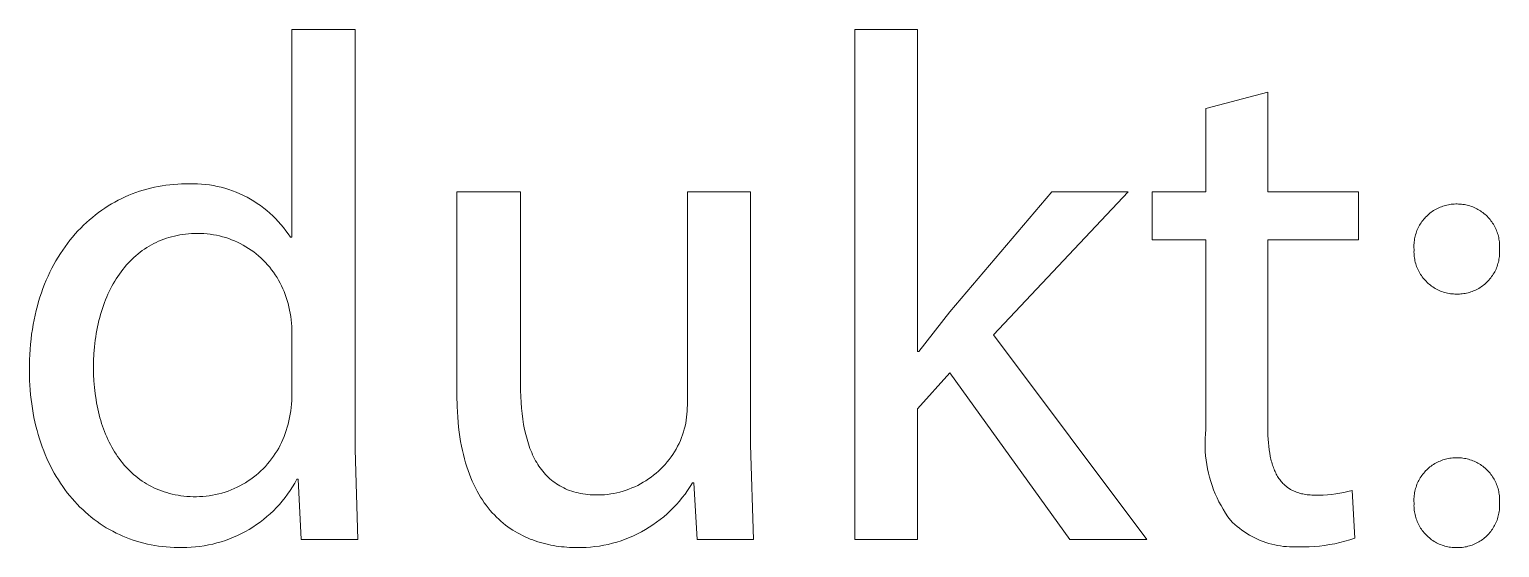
# Model space of a CAD drawing. Header units: millimetres. Extents: x -644 to 2279, y -276 to 1766.
# Drawn here: x 1241.6 to 1301.4, y -147.6 to -126.5 of the extents above; entities that cross this region are included whole.
import ezdxf

# ---------------------------------------------------------------- set-up
doc = ezdxf.new("R2010")
doc.units = ezdxf.units.MM
doc.header["$MEASUREMENT"] = 0
doc.layers.add('Domyślny', color=7, linetype='Continuous', true_color=0x000000)

msp = doc.modelspace()

# ---------------------------------------------------------------- linework, layer by layer
at = {"layer": 'Domyślny', "color": 18, "lineweight": 15, "true_color": 0x000000}
for p, q in [((1252.287, -134.963), (1252.287, -126.505)), ((1252.287, -126.505), (1254.866, -126.505)), ((1254.866, -126.505), (1254.866, -143.616)), ((1275.182, -147.277), (1275.182, -126.498)), ((1275.182, -126.498), (1277.732, -126.498)), ((1277.732, -126.498), (1277.732, -139.618)), ((1289.468, -129.72), (1291.989, -129.049)), ((1291.989, -129.049), (1291.989, -133.117)), ((1289.468, -133.117), (1289.468, -129.72)), ((1245.363, -133.386), (1245.505, -133.319)), ((1245.505, -133.319), (1245.649, -133.257)), ((1245.649, -133.257), (1245.794, -133.198)), ((1245.794, -133.198), (1245.94, -133.143)), ((1245.94, -133.143), (1246.089, -133.091)), ((1246.089, -133.091), (1246.238, -133.044)), ((1246.238, -133.044), (1246.39, -133.001)), ((1246.39, -133.001), (1246.542, -132.962)), ((1246.542, -132.962), (1246.696, -132.927)), ((1246.696, -132.927), (1246.851, -132.895)), ((1246.851, -132.895), (1247.007, -132.868)), ((1247.007, -132.868), (1247.164, -132.845)), ((1247.164, -132.845), (1247.322, -132.827)), ((1247.322, -132.827), (1247.482, -132.812)), ((1247.482, -132.812), (1247.642, -132.801)), ((1247.642, -132.801), (1247.803, -132.795)), ((1247.803, -132.795), (1247.965, -132.793)), ((1247.965, -132.793), (1248.127, -132.786)), ((1248.127, -132.786), (1248.289, -132.784)), ((1248.289, -132.784), (1248.45, -132.789)), ((1248.45, -132.789), (1248.612, -132.798)), ((1248.612, -132.798), (1248.773, -132.813)), ((1248.773, -132.813), (1248.934, -132.834)), ((1248.934, -132.834), (1249.093, -132.86)), ((1249.093, -132.86), (1249.252, -132.892)), ((1249.252, -132.892), (1249.409, -132.929)), ((1249.409, -132.929), (1249.566, -132.971)), ((1249.566, -132.971), (1249.72, -133.019)), ((1249.72, -133.019), (1249.873, -133.072)), ((1249.873, -133.072), (1250.024, -133.13)), ((1250.024, -133.13), (1250.173, -133.194)), ((1250.173, -133.194), (1250.32, -133.262)), ((1250.32, -133.262), (1250.464, -133.336)), ((1250.464, -133.336), (1250.605, -133.414)), ((1259.002, -141.405), (1259.002, -133.112)), ((1259.002, -133.112), (1261.591, -133.112)), ((1261.591, -133.112), (1261.591, -140.957)), ((1268.375, -141.804), (1268.375, -133.112)), ((1268.375, -133.112), (1270.945, -133.112)), ((1270.945, -133.112), (1270.945, -143.419)), ((1279.046, -138.002), (1283.202, -133.116)), ((1286.306, -133.116), (1280.827, -138.936)), ((1283.202, -133.116), (1286.306, -133.116)), ((1287.278, -135.073), (1287.278, -133.117)), ((1287.278, -133.117), (1289.468, -133.117)), ((1291.989, -133.117), (1295.677, -133.117)), ((1295.677, -133.117), (1295.677, -135.073)), ((1244.295, -134.055), (1244.421, -133.958)), ((1244.421, -133.958), (1244.55, -133.866)), ((1244.55, -133.866), (1244.681, -133.776)), ((1244.681, -133.776), (1244.813, -133.691)), ((1244.813, -133.691), (1244.948, -133.609)), ((1244.948, -133.609), (1245.085, -133.531)), ((1245.085, -133.531), (1245.223, -133.457)), ((1245.223, -133.457), (1245.363, -133.386)), ((1250.605, -133.414), (1250.744, -133.497)), ((1250.744, -133.497), (1250.88, -133.585)), ((1250.88, -133.585), (1251.013, -133.677)), ((1251.013, -133.677), (1251.142, -133.774)), ((1251.142, -133.774), (1251.269, -133.876)), ((1251.269, -133.876), (1251.391, -133.981)), ((1298.584, -133.984), (1298.632, -133.947)), ((1298.632, -133.947), (1298.68, -133.913)), ((1298.68, -133.913), (1298.73, -133.88)), ((1298.73, -133.88), (1298.781, -133.849)), ((1298.781, -133.849), (1298.832, -133.819)), ((1298.832, -133.819), (1298.885, -133.792)), ((1298.885, -133.792), (1298.939, -133.766)), ((1298.939, -133.766), (1298.993, -133.742)), ((1298.993, -133.742), (1299.049, -133.72)), ((1299.049, -133.72), (1299.105, -133.7)), ((1299.105, -133.7), (1299.161, -133.682)), ((1299.161, -133.682), (1299.219, -133.666)), ((1299.219, -133.666), (1299.277, -133.652)), ((1299.277, -133.652), (1299.335, -133.64)), ((1299.335, -133.64), (1299.394, -133.63)), ((1299.394, -133.63), (1299.453, -133.622)), ((1299.453, -133.622), (1299.512, -133.616)), ((1299.512, -133.616), (1299.571, -133.612)), ((1299.571, -133.612), (1299.631, -133.61)), ((1299.631, -133.61), (1299.69, -133.61)), ((1299.69, -133.61), (1299.749, -133.611)), ((1299.749, -133.611), (1299.808, -133.614)), ((1299.808, -133.614), (1299.867, -133.619)), ((1299.867, -133.619), (1299.925, -133.626)), ((1299.925, -133.626), (1299.983, -133.634)), ((1299.983, -133.634), (1300.041, -133.645)), ((1300.041, -133.645), (1300.099, -133.658)), ((1300.099, -133.658), (1300.156, -133.673)), ((1300.156, -133.673), (1300.212, -133.69)), ((1300.212, -133.69), (1300.268, -133.708)), ((1300.268, -133.708), (1300.324, -133.729)), ((1300.324, -133.729), (1300.378, -133.751)), ((1300.378, -133.751), (1300.432, -133.775)), ((1300.432, -133.775), (1300.485, -133.801)), ((1300.485, -133.801), (1300.536, -133.829)), ((1300.536, -133.829), (1300.587, -133.859)), ((1300.587, -133.859), (1300.637, -133.89)), ((1300.637, -133.89), (1300.686, -133.923)), ((1300.686, -133.923), (1300.734, -133.958)), ((1300.734, -133.958), (1300.78, -133.994)), ((1243.696, -134.591), (1243.811, -134.477)), ((1243.811, -134.477), (1243.929, -134.366)), ((1243.929, -134.366), (1244.048, -134.259)), ((1244.048, -134.259), (1244.171, -134.155)), ((1244.171, -134.155), (1244.295, -134.055)), ((1251.391, -133.981), (1251.51, -134.091)), ((1251.51, -134.091), (1251.625, -134.205)), ((1251.625, -134.205), (1251.736, -134.322)), ((1251.736, -134.322), (1251.843, -134.443)), ((1251.843, -134.443), (1251.946, -134.568)), ((1298.105, -134.583), (1298.132, -134.53)), ((1298.132, -134.53), (1298.161, -134.478)), ((1298.161, -134.478), (1298.191, -134.426)), ((1298.191, -134.426), (1298.223, -134.376)), ((1298.223, -134.376), (1298.257, -134.327)), ((1298.257, -134.327), (1298.293, -134.28)), ((1298.293, -134.28), (1298.33, -134.233)), ((1298.33, -134.233), (1298.369, -134.188)), ((1298.369, -134.188), (1298.409, -134.144)), ((1298.409, -134.144), (1298.451, -134.102)), ((1298.451, -134.102), (1298.494, -134.061)), ((1298.494, -134.061), (1298.539, -134.021)), ((1298.539, -134.021), (1298.584, -133.984)), ((1300.78, -133.994), (1300.825, -134.032)), ((1300.825, -134.032), (1300.869, -134.072)), ((1300.869, -134.072), (1300.911, -134.112)), ((1300.911, -134.112), (1300.952, -134.155)), ((1300.952, -134.155), (1300.992, -134.198)), ((1300.992, -134.198), (1301.03, -134.243)), ((1301.03, -134.243), (1301.066, -134.29)), ((1301.066, -134.29), (1301.101, -134.337)), ((1301.101, -134.337), (1301.134, -134.386)), ((1301.134, -134.386), (1301.166, -134.436)), ((1301.166, -134.436), (1301.196, -134.487)), ((1301.196, -134.487), (1301.224, -134.538)), ((1301.224, -134.538), (1301.25, -134.591)), ((1243.159, -135.215), (1243.261, -135.084)), ((1243.261, -135.084), (1243.366, -134.955)), ((1243.366, -134.955), (1243.474, -134.831)), ((1243.474, -134.831), (1243.584, -134.709)), ((1243.584, -134.709), (1243.696, -134.591)), ((1246.868, -135.128), (1246.768, -135.174)), ((1246.971, -135.085), (1246.868, -135.128)), ((1247.075, -135.045), (1246.971, -135.085)), ((1247.18, -135.008), (1247.075, -135.045)), ((1247.287, -134.973), (1247.18, -135.008)), ((1247.396, -134.942), (1247.287, -134.973)), ((1247.507, -134.914), (1247.396, -134.942)), ((1247.619, -134.89), (1247.507, -134.914)), ((1247.734, -134.868), (1247.619, -134.89)), ((1247.849, -134.85), (1247.734, -134.868)), ((1247.966, -134.835), (1247.849, -134.85)), ((1248.085, -134.823), (1247.966, -134.835)), ((1248.206, -134.814), (1248.085, -134.823)), ((1248.328, -134.809), (1248.206, -134.814)), ((1248.452, -134.808), (1248.328, -134.809)), ((1248.581, -134.809), (1248.452, -134.808)), ((1248.709, -134.815), (1248.581, -134.809)), ((1248.838, -134.826), (1248.709, -134.815)), ((1248.966, -134.841), (1248.838, -134.826)), ((1249.093, -134.86), (1248.966, -134.841)), ((1249.22, -134.884), (1249.093, -134.86)), ((1249.345, -134.912), (1249.22, -134.884)), ((1249.47, -134.944), (1249.345, -134.912)), ((1249.594, -134.98), (1249.47, -134.944)), ((1249.716, -135.021), (1249.594, -134.98)), ((1249.837, -135.065), (1249.716, -135.021)), ((1249.956, -135.114), (1249.837, -135.065)), ((1250.073, -135.167), (1249.956, -135.114)), ((1251.946, -134.568), (1252.045, -134.697)), ((1252.045, -134.697), (1252.139, -134.828)), ((1252.139, -134.828), (1252.228, -134.963)), ((1252.228, -134.963), (1252.287, -134.963)), ((1289.468, -135.073), (1287.278, -135.073)), ((1289.468, -142.801), (1289.468, -135.073)), ((1295.677, -135.073), (1291.989, -135.073)), ((1291.989, -135.073), (1291.989, -142.714)), ((1297.938, -135.212), (1297.943, -135.153)), ((1297.943, -135.153), (1297.951, -135.094)), ((1297.951, -135.094), (1297.96, -135.035)), ((1297.96, -135.035), (1297.971, -134.976)), ((1297.971, -134.976), (1297.984, -134.918)), ((1297.984, -134.918), (1298, -134.861)), ((1298, -134.861), (1298.017, -134.804)), ((1298.017, -134.804), (1298.036, -134.747)), ((1298.036, -134.747), (1298.057, -134.692)), ((1298.057, -134.692), (1298.08, -134.637)), ((1298.08, -134.637), (1298.105, -134.583)), ((1301.25, -134.591), (1301.274, -134.645)), ((1301.274, -134.645), (1301.297, -134.699)), ((1301.297, -134.699), (1301.318, -134.754)), ((1301.318, -134.754), (1301.336, -134.81)), ((1301.336, -134.81), (1301.353, -134.867)), ((1301.353, -134.867), (1301.368, -134.924)), ((1301.368, -134.924), (1301.381, -134.981)), ((1301.381, -134.981), (1301.392, -135.039)), ((1301.392, -135.039), (1301.401, -135.097)), ((1301.401, -135.097), (1301.408, -135.156)), ((1301.408, -135.156), (1301.413, -135.214)), ((1242.778, -135.775), (1242.869, -135.63)), ((1242.869, -135.63), (1242.963, -135.489)), ((1242.963, -135.489), (1243.059, -135.35)), ((1243.059, -135.35), (1243.159, -135.215)), ((1245.945, -135.715), (1245.862, -135.788)), ((1246.029, -135.644), (1245.945, -135.715)), ((1246.115, -135.576), (1246.029, -135.644)), ((1246.203, -135.51), (1246.115, -135.576)), ((1246.293, -135.447), (1246.203, -135.51)), ((1246.384, -135.387), (1246.293, -135.447)), ((1246.477, -135.33), (1246.384, -135.387)), ((1246.573, -135.275), (1246.477, -135.33)), ((1246.669, -135.223), (1246.573, -135.275)), ((1246.768, -135.174), (1246.669, -135.223)), ((1250.189, -135.224), (1250.073, -135.167)), ((1250.303, -135.284), (1250.189, -135.224)), ((1250.414, -135.349), (1250.303, -135.284)), ((1250.523, -135.417), (1250.414, -135.349)), ((1250.63, -135.489), (1250.523, -135.417)), ((1250.734, -135.565), (1250.63, -135.489)), ((1250.836, -135.644), (1250.734, -135.565)), ((1250.935, -135.726), (1250.836, -135.644)), ((1251.031, -135.812), (1250.935, -135.726)), ((1297.934, -135.331), (1297.935, -135.271)), ((1297.935, -135.39), (1297.934, -135.331)), ((1297.935, -135.271), (1297.938, -135.212)), ((1297.938, -135.45), (1297.935, -135.39)), ((1297.935, -135.57), (1297.936, -135.51)), ((1297.936, -135.63), (1297.935, -135.57)), ((1297.936, -135.51), (1297.938, -135.45)), ((1297.94, -135.689), (1297.936, -135.63)), ((1297.946, -135.749), (1297.94, -135.689)), ((1297.953, -135.809), (1297.946, -135.749)), ((1301.408, -135.747), (1301.401, -135.806)), ((1301.413, -135.687), (1301.408, -135.747)), ((1301.413, -135.214), (1301.416, -135.273)), ((1301.416, -135.391), (1301.413, -135.45)), ((1301.413, -135.45), (1301.416, -135.509)), ((1301.416, -135.628), (1301.413, -135.687)), ((1301.416, -135.273), (1301.417, -135.332)), ((1301.417, -135.332), (1301.416, -135.391)), ((1301.416, -135.509), (1301.417, -135.569)), ((1301.417, -135.569), (1301.416, -135.628)), ((1242.444, -136.387), (1242.523, -136.229)), ((1242.523, -136.229), (1242.605, -136.075)), ((1242.605, -136.075), (1242.69, -135.923)), ((1242.69, -135.923), (1242.778, -135.775)), ((1245.408, -136.282), (1245.339, -136.372)), ((1245.479, -136.193), (1245.408, -136.282)), ((1245.552, -136.108), (1245.479, -136.193)), ((1245.626, -136.024), (1245.552, -136.108)), ((1245.703, -135.943), (1245.626, -136.024)), ((1245.782, -135.865), (1245.703, -135.943)), ((1245.862, -135.788), (1245.782, -135.865)), ((1251.124, -135.901), (1251.031, -135.812)), ((1251.214, -135.994), (1251.124, -135.901)), ((1251.301, -136.089), (1251.214, -135.994)), ((1251.384, -136.187), (1251.301, -136.089)), ((1251.464, -136.288), (1251.384, -136.187)), ((1251.541, -136.391), (1251.464, -136.288)), ((1297.963, -135.868), (1297.953, -135.809)), ((1297.975, -135.926), (1297.963, -135.868)), ((1297.989, -135.985), (1297.975, -135.926)), ((1298.005, -136.042), (1297.989, -135.985)), ((1298.023, -136.1), (1298.005, -136.042)), ((1298.042, -136.156), (1298.023, -136.1)), ((1298.064, -136.212), (1298.042, -136.156)), ((1298.088, -136.267), (1298.064, -136.212)), ((1298.114, -136.321), (1298.088, -136.267)), ((1298.141, -136.374), (1298.114, -136.321)), ((1301.246, -136.315), (1301.219, -136.368)), ((1301.271, -136.261), (1301.246, -136.315)), ((1301.294, -136.206), (1301.271, -136.261)), ((1301.315, -136.151), (1301.294, -136.206)), ((1301.334, -136.095), (1301.315, -136.151)), ((1301.351, -136.038), (1301.334, -136.095)), ((1301.367, -135.98), (1301.351, -136.038)), ((1301.38, -135.923), (1301.367, -135.98)), ((1301.391, -135.864), (1301.38, -135.923)), ((1301.401, -135.806), (1301.391, -135.864)), ((1242.161, -137.05), (1242.227, -136.88)), ((1242.227, -136.88), (1242.296, -136.712)), ((1242.296, -136.712), (1242.369, -136.548)), ((1242.369, -136.548), (1242.444, -136.387)), ((1245.023, -136.859), (1244.965, -136.962)), ((1245.082, -136.757), (1245.023, -136.859)), ((1245.143, -136.657), (1245.082, -136.757)), ((1245.206, -136.56), (1245.143, -136.657)), ((1245.271, -136.465), (1245.206, -136.56)), ((1245.339, -136.372), (1245.271, -136.465)), ((1251.614, -136.497), (1251.541, -136.391)), ((1251.683, -136.606), (1251.614, -136.497)), ((1251.749, -136.717), (1251.683, -136.606)), ((1251.811, -136.83), (1251.749, -136.717)), ((1251.869, -136.945), (1251.811, -136.83)), ((1251.923, -137.062), (1251.869, -136.945)), ((1298.17, -136.427), (1298.141, -136.374)), ((1298.202, -136.478), (1298.17, -136.427)), ((1298.235, -136.528), (1298.202, -136.478)), ((1298.269, -136.577), (1298.235, -136.528)), ((1298.305, -136.625), (1298.269, -136.577)), ((1298.343, -136.671), (1298.305, -136.625)), ((1298.383, -136.716), (1298.343, -136.671)), ((1298.424, -136.76), (1298.383, -136.716)), ((1298.467, -136.802), (1298.424, -136.76)), ((1298.511, -136.842), (1298.467, -136.802)), ((1298.556, -136.882), (1298.511, -136.842)), ((1298.603, -136.919), (1298.556, -136.882)), ((1298.651, -136.955), (1298.603, -136.919)), ((1298.7, -136.989), (1298.651, -136.955)), ((1300.719, -136.948), (1300.67, -136.982)), ((1300.766, -136.912), (1300.719, -136.948)), ((1300.812, -136.874), (1300.766, -136.912)), ((1300.857, -136.835), (1300.812, -136.874)), ((1300.9, -136.794), (1300.857, -136.835)), ((1300.942, -136.752), (1300.9, -136.794)), ((1300.982, -136.709), (1300.942, -136.752)), ((1301.021, -136.664), (1300.982, -136.709)), ((1301.058, -136.617), (1301.021, -136.664)), ((1301.094, -136.57), (1301.058, -136.617)), ((1301.127, -136.521), (1301.094, -136.57)), ((1301.16, -136.471), (1301.127, -136.521)), ((1301.19, -136.42), (1301.16, -136.471)), ((1301.219, -136.368), (1301.19, -136.42)), ((1241.985, -137.579), (1242.04, -137.4)), ((1242.04, -137.4), (1242.099, -137.223)), ((1242.099, -137.223), (1242.161, -137.05)), ((1244.71, -137.512), (1244.665, -137.628)), ((1244.757, -137.398), (1244.71, -137.512)), ((1244.806, -137.286), (1244.757, -137.398)), ((1244.857, -137.176), (1244.806, -137.286)), ((1244.91, -137.068), (1244.857, -137.176)), ((1244.965, -136.962), (1244.91, -137.068)), ((1251.972, -137.18), (1251.923, -137.062)), ((1252.018, -137.301), (1251.972, -137.18)), ((1252.06, -137.423), (1252.018, -137.301)), ((1252.098, -137.546), (1252.06, -137.423)), ((1252.131, -137.67), (1252.098, -137.546)), ((1298.75, -137.022), (1298.7, -136.989)), ((1298.802, -137.052), (1298.75, -137.022)), ((1298.854, -137.081), (1298.802, -137.052)), ((1298.908, -137.108), (1298.854, -137.081)), ((1298.962, -137.133), (1298.908, -137.108)), ((1299.018, -137.156), (1298.962, -137.133)), ((1299.074, -137.178), (1299.018, -137.156)), ((1299.13, -137.197), (1299.074, -137.178)), ((1299.188, -137.214), (1299.13, -137.197)), ((1299.246, -137.23), (1299.188, -137.214)), ((1299.304, -137.243), (1299.246, -137.23)), ((1299.363, -137.254), (1299.304, -137.243)), ((1299.422, -137.264), (1299.363, -137.254)), ((1299.482, -137.271), (1299.422, -137.264)), ((1299.541, -137.276), (1299.482, -137.271)), ((1299.601, -137.279), (1299.541, -137.276)), ((1299.661, -137.28), (1299.601, -137.279)), ((1299.72, -137.28), (1299.661, -137.28)), ((1299.78, -137.279), (1299.72, -137.28)), ((1299.839, -137.275), (1299.78, -137.279)), ((1299.898, -137.269), (1299.839, -137.275)), ((1299.957, -137.262), (1299.898, -137.269)), ((1300.016, -137.252), (1299.957, -137.262)), ((1300.074, -137.24), (1300.016, -137.252)), ((1300.132, -137.226), (1300.074, -137.24)), ((1300.189, -137.21), (1300.132, -137.226)), ((1300.246, -137.193), (1300.189, -137.21)), ((1300.302, -137.173), (1300.246, -137.193)), ((1300.357, -137.151), (1300.302, -137.173)), ((1300.412, -137.128), (1300.357, -137.151)), ((1300.465, -137.102), (1300.412, -137.128)), ((1300.518, -137.075), (1300.465, -137.102)), ((1300.57, -137.046), (1300.518, -137.075)), ((1300.621, -137.015), (1300.57, -137.046)), ((1300.67, -136.982), (1300.621, -137.015)), ((1241.8, -138.327), (1241.84, -138.135)), ((1241.84, -138.135), (1241.885, -137.947)), ((1241.885, -137.947), (1241.933, -137.762)), ((1241.933, -137.762), (1241.985, -137.579)), ((1244.506, -138.109), (1244.472, -138.234)), ((1244.543, -137.986), (1244.506, -138.109)), ((1244.581, -137.865), (1244.543, -137.986)), ((1244.622, -137.745), (1244.581, -137.865)), ((1244.665, -137.628), (1244.622, -137.745)), ((1252.16, -137.796), (1252.131, -137.67)), ((1252.192, -137.928), (1252.16, -137.796)), ((1252.219, -138.062), (1252.192, -137.928)), ((1252.241, -138.196), (1252.219, -138.062)), ((1277.79, -139.618), (1279.046, -138.002)), ((1241.7, -138.918), (1241.729, -138.718)), ((1241.729, -138.718), (1241.763, -138.521)), ((1241.763, -138.521), (1241.8, -138.327)), ((1244.355, -138.749), (1244.332, -138.882)), ((1244.381, -138.618), (1244.355, -138.749)), ((1244.409, -138.488), (1244.381, -138.618)), ((1244.439, -138.36), (1244.409, -138.488)), ((1244.472, -138.234), (1244.439, -138.36)), ((1252.259, -138.332), (1252.241, -138.196)), ((1252.273, -138.467), (1252.259, -138.332)), ((1252.282, -138.603), (1252.273, -138.467)), ((1252.287, -138.74), (1252.282, -138.603)), ((1252.287, -138.876), (1252.287, -138.74)), ((1241.637, -139.534), (1241.654, -139.326)), ((1241.654, -139.326), (1241.675, -139.121)), ((1241.675, -139.121), (1241.7, -138.918)), ((1244.291, -139.152), (1244.259, -139.428)), ((1244.31, -139.016), (1244.291, -139.152)), ((1244.332, -138.882), (1244.31, -139.016)), ((1252.287, -141.338), (1252.287, -138.876)), ((1280.827, -138.936), (1287.066, -147.277)), ((1241.615, -139.959), (1241.623, -139.745)), ((1241.623, -139.745), (1241.637, -139.534)), ((1244.236, -139.709), (1244.223, -139.996)), ((1244.259, -139.428), (1244.236, -139.709)), ((1277.732, -139.618), (1277.79, -139.618)), ((1241.61, -140.175), (1241.615, -139.959)), ((1241.61, -140.394), (1241.61, -140.175)), ((1241.612, -140.595), (1241.61, -140.394)), ((1244.223, -139.996), (1244.218, -140.287)), ((1244.218, -140.287), (1244.222, -140.554)), ((1279.046, -140.494), (1277.732, -141.954)), ((1283.932, -147.277), (1279.046, -140.494)), ((1241.617, -140.794), (1241.612, -140.595)), ((1241.627, -140.991), (1241.617, -140.794)), ((1241.64, -141.186), (1241.627, -140.991)), ((1244.222, -140.554), (1244.234, -140.818)), ((1244.234, -140.818), (1244.255, -141.078)), ((1244.255, -141.078), (1244.283, -141.334)), ((1261.591, -140.957), (1261.594, -141.206)), ((1241.657, -141.378), (1241.64, -141.186)), ((1241.677, -141.568), (1241.657, -141.378)), ((1241.702, -141.756), (1241.677, -141.568)), ((1244.283, -141.334), (1244.32, -141.586)), ((1244.32, -141.586), (1244.341, -141.711)), ((1244.341, -141.711), (1244.365, -141.834)), ((1252.275, -141.758), (1252.284, -141.618)), ((1252.284, -141.618), (1252.288, -141.478)), ((1252.288, -141.478), (1252.287, -141.338)), ((1259.01, -141.859), (1259.002, -141.405)), ((1261.594, -141.206), (1261.601, -141.45)), ((1261.601, -141.45), (1261.614, -141.689)), ((1261.614, -141.689), (1261.631, -141.922)), ((1241.729, -141.942), (1241.702, -141.756)), ((1241.76, -142.125), (1241.729, -141.942)), ((1241.795, -142.306), (1241.76, -142.125)), ((1241.833, -142.484), (1241.795, -142.306)), ((1244.365, -141.834), (1244.39, -141.956)), ((1244.39, -141.956), (1244.418, -142.077)), ((1244.418, -142.077), (1244.448, -142.196)), ((1244.448, -142.196), (1244.479, -142.314)), ((1244.479, -142.314), (1244.513, -142.431)), ((1252.16, -142.448), (1252.193, -142.312)), ((1252.193, -142.312), (1252.221, -142.175)), ((1252.221, -142.175), (1252.244, -142.036)), ((1252.244, -142.036), (1252.262, -141.898)), ((1252.262, -141.898), (1252.275, -141.758)), ((1259.02, -142.078), (1259.01, -141.859)), ((1259.033, -142.292), (1259.02, -142.078)), ((1259.05, -142.501), (1259.033, -142.292)), ((1261.631, -141.922), (1261.654, -142.149)), ((1261.654, -142.149), (1261.682, -142.37)), ((1268.328, -142.415), (1268.346, -142.294)), ((1268.346, -142.294), (1268.359, -142.172)), ((1268.359, -142.172), (1268.368, -142.049)), ((1268.368, -142.049), (1268.374, -141.926)), ((1268.374, -141.926), (1268.375, -141.804)), ((1277.732, -141.954), (1277.732, -147.277)), ((1241.875, -142.66), (1241.833, -142.484)), ((1241.92, -142.834), (1241.875, -142.66)), ((1241.968, -143.004), (1241.92, -142.834)), ((1244.513, -142.431), (1244.549, -142.546)), ((1244.549, -142.546), (1244.586, -142.66)), ((1244.586, -142.66), (1244.626, -142.772)), ((1244.626, -142.772), (1244.668, -142.883)), ((1244.668, -142.883), (1244.712, -142.992)), ((1252.02, -142.954), (1252.061, -142.83)), ((1252.061, -142.83), (1252.099, -142.704)), ((1252.099, -142.704), (1252.132, -142.576)), ((1252.132, -142.576), (1252.16, -142.448)), ((1259.07, -142.704), (1259.05, -142.501)), ((1259.094, -142.903), (1259.07, -142.704)), ((1259.121, -143.096), (1259.094, -142.903)), ((1261.682, -142.37), (1261.716, -142.585)), ((1261.716, -142.585), (1261.756, -142.794)), ((1261.756, -142.794), (1261.801, -142.997)), ((1268.182, -143.011), (1268.219, -142.894)), ((1268.219, -142.894), (1268.252, -142.776)), ((1268.252, -142.776), (1268.282, -142.657)), ((1268.282, -142.657), (1268.307, -142.536)), ((1268.307, -142.536), (1268.328, -142.415)), ((1289.451, -142.978), (1289.468, -142.801)), ((1291.989, -142.714), (1291.99, -142.876)), ((1291.99, -142.876), (1291.994, -143.033)), ((1242.019, -143.173), (1241.968, -143.004)), ((1242.074, -143.339), (1242.019, -143.173)), ((1242.131, -143.502), (1242.074, -143.339)), ((1242.192, -143.662), (1242.131, -143.502)), ((1244.712, -142.992), (1244.758, -143.099)), ((1244.758, -143.099), (1244.806, -143.205)), ((1244.806, -143.205), (1244.856, -143.309)), ((1244.856, -143.309), (1244.908, -143.411)), ((1244.908, -143.411), (1244.962, -143.511)), ((1244.962, -143.511), (1245.018, -143.609)), ((1251.75, -143.553), (1251.812, -143.437)), ((1251.812, -143.437), (1251.87, -143.319)), ((1251.87, -143.319), (1251.924, -143.199)), ((1251.924, -143.199), (1251.974, -143.078)), ((1251.974, -143.078), (1252.02, -142.954)), ((1259.152, -143.284), (1259.121, -143.096)), ((1259.186, -143.468), (1259.152, -143.284)), ((1259.223, -143.646), (1259.186, -143.468)), ((1261.801, -142.997), (1261.826, -143.095)), ((1261.826, -143.095), (1261.852, -143.192)), ((1261.852, -143.192), (1261.88, -143.288)), ((1261.88, -143.288), (1261.91, -143.381)), ((1261.91, -143.381), (1261.941, -143.473)), ((1261.941, -143.473), (1261.973, -143.563)), ((1267.918, -143.59), (1267.98, -143.477)), ((1267.98, -143.477), (1268.038, -143.362)), ((1268.038, -143.362), (1268.092, -143.246)), ((1268.092, -143.246), (1268.142, -143.127)), ((1268.142, -143.127), (1268.182, -143.011)), ((1270.945, -143.419), (1271.062, -147.274)), ((1289.436, -143.334), (1289.441, -143.156)), ((1289.438, -143.512), (1289.436, -143.334)), ((1289.446, -143.689), (1289.438, -143.512)), ((1289.441, -143.156), (1289.451, -142.978)), ((1291.994, -143.033), (1292.002, -143.186)), ((1292.002, -143.186), (1292.013, -143.335)), ((1292.013, -143.335), (1292.026, -143.479)), ((1292.026, -143.479), (1292.044, -143.618)), ((1242.256, -143.82), (1242.192, -143.662)), ((1242.323, -143.975), (1242.256, -143.82)), ((1242.393, -144.128), (1242.323, -143.975)), ((1242.466, -144.277), (1242.393, -144.128)), ((1245.018, -143.609), (1245.076, -143.706)), ((1245.076, -143.706), (1245.137, -143.8)), ((1245.137, -143.8), (1245.199, -143.893)), ((1245.199, -143.893), (1245.263, -143.983)), ((1245.263, -143.983), (1245.33, -144.072)), ((1245.33, -144.072), (1245.398, -144.158)), ((1251.298, -144.198), (1251.383, -144.097)), ((1251.383, -144.097), (1251.464, -143.993)), ((1251.464, -143.993), (1251.541, -143.887)), ((1251.541, -143.887), (1251.614, -143.778)), ((1251.614, -143.778), (1251.684, -143.667)), ((1251.684, -143.667), (1251.75, -143.553)), ((1254.866, -143.616), (1254.973, -147.276)), ((1259.263, -143.82), (1259.223, -143.646)), ((1259.306, -143.989), (1259.263, -143.82)), ((1259.353, -144.153), (1259.306, -143.989)), ((1261.973, -143.563), (1262.007, -143.651)), ((1262.007, -143.651), (1262.043, -143.738)), ((1262.043, -143.738), (1262.081, -143.823)), ((1262.081, -143.823), (1262.12, -143.905)), ((1262.12, -143.905), (1262.16, -143.986)), ((1262.16, -143.986), (1262.203, -144.065)), ((1262.203, -144.065), (1262.247, -144.142)), ((1267.469, -144.215), (1267.553, -144.118)), ((1267.553, -144.118), (1267.633, -144.017)), ((1267.633, -144.017), (1267.71, -143.914)), ((1267.71, -143.914), (1267.783, -143.808)), ((1267.783, -143.808), (1267.853, -143.7)), ((1267.853, -143.7), (1267.918, -143.59)), ((1289.46, -143.867), (1289.446, -143.689)), ((1289.479, -144.044), (1289.46, -143.867)), ((1289.505, -144.22), (1289.479, -144.044)), ((1292.044, -143.618), (1292.064, -143.753)), ((1292.064, -143.753), (1292.088, -143.883)), ((1292.088, -143.883), (1292.102, -143.946)), ((1292.102, -143.946), (1292.116, -144.008)), ((1292.116, -144.008), (1292.131, -144.069)), ((1292.131, -144.069), (1292.147, -144.129)), ((1292.147, -144.129), (1292.164, -144.187)), ((1298.832, -144.156), (1298.885, -144.128)), ((1298.885, -144.128), (1298.939, -144.103)), ((1298.939, -144.103), (1298.993, -144.079)), ((1298.993, -144.079), (1299.049, -144.057)), ((1299.049, -144.057), (1299.105, -144.037)), ((1299.105, -144.037), (1299.161, -144.019)), ((1299.161, -144.019), (1299.219, -144.003)), ((1299.219, -144.003), (1299.277, -143.989)), ((1299.277, -143.989), (1299.335, -143.977)), ((1299.335, -143.977), (1299.394, -143.966)), ((1299.394, -143.966), (1299.453, -143.958)), ((1299.453, -143.958), (1299.512, -143.952)), ((1299.512, -143.952), (1299.571, -143.949)), ((1299.571, -143.949), (1299.631, -143.947)), ((1299.631, -143.947), (1299.69, -143.947)), ((1299.69, -143.947), (1299.749, -143.948)), ((1299.749, -143.948), (1299.808, -143.95)), ((1299.808, -143.95), (1299.867, -143.955)), ((1299.867, -143.955), (1299.925, -143.962)), ((1299.925, -143.962), (1299.983, -143.971)), ((1299.983, -143.971), (1300.041, -143.982)), ((1300.041, -143.982), (1300.099, -143.994)), ((1300.099, -143.994), (1300.156, -144.009)), ((1300.156, -144.009), (1300.212, -144.026)), ((1300.212, -144.026), (1300.268, -144.045)), ((1300.268, -144.045), (1300.324, -144.065)), ((1300.324, -144.065), (1300.378, -144.087)), ((1300.378, -144.087), (1300.432, -144.112)), ((1300.432, -144.112), (1300.485, -144.138)), ((1242.542, -144.424), (1242.466, -144.277)), ((1242.621, -144.568), (1242.542, -144.424)), ((1242.703, -144.709), (1242.621, -144.568)), ((1242.787, -144.847), (1242.703, -144.709)), ((1245.398, -144.158), (1245.468, -144.242)), ((1245.468, -144.242), (1245.541, -144.324)), ((1245.541, -144.324), (1245.616, -144.403)), ((1245.616, -144.403), (1245.692, -144.481)), ((1245.692, -144.481), (1245.771, -144.555)), ((1245.771, -144.555), (1245.851, -144.628)), ((1245.851, -144.628), (1245.934, -144.698)), ((1245.934, -144.698), (1246.019, -144.765)), ((1250.725, -144.738), (1250.828, -144.656)), ((1250.828, -144.656), (1250.929, -144.571)), ((1250.929, -144.571), (1251.026, -144.483)), ((1251.026, -144.483), (1251.12, -144.391)), ((1251.12, -144.391), (1251.211, -144.296)), ((1251.211, -144.296), (1251.298, -144.198)), ((1259.402, -144.313), (1259.353, -144.153)), ((1259.454, -144.467), (1259.402, -144.313)), ((1259.509, -144.618), (1259.454, -144.467)), ((1259.566, -144.764), (1259.509, -144.618)), ((1262.247, -144.142), (1262.292, -144.217)), ((1262.292, -144.217), (1262.34, -144.291)), ((1262.34, -144.291), (1262.389, -144.362)), ((1262.389, -144.362), (1262.44, -144.431)), ((1262.44, -144.431), (1262.492, -144.498)), ((1262.492, -144.498), (1262.547, -144.563)), ((1262.547, -144.563), (1262.603, -144.626)), ((1262.603, -144.626), (1262.661, -144.687)), ((1262.661, -144.687), (1262.721, -144.746)), ((1266.901, -144.735), (1267.003, -144.656)), ((1267.003, -144.656), (1267.103, -144.575)), ((1267.103, -144.575), (1267.199, -144.49)), ((1267.199, -144.49), (1267.292, -144.401)), ((1267.292, -144.401), (1267.382, -144.31)), ((1267.382, -144.31), (1267.469, -144.215)), ((1289.537, -144.395), (1289.505, -144.22)), ((1289.575, -144.568), (1289.537, -144.395)), ((1289.619, -144.741), (1289.575, -144.568)), ((1292.164, -144.187), (1292.182, -144.244)), ((1292.182, -144.244), (1292.201, -144.3)), ((1292.201, -144.3), (1292.22, -144.355)), ((1292.22, -144.355), (1292.241, -144.409)), ((1292.241, -144.409), (1292.263, -144.461)), ((1292.263, -144.461), (1292.286, -144.512)), ((1292.286, -144.512), (1292.309, -144.562)), ((1292.309, -144.562), (1292.334, -144.61)), ((1292.334, -144.61), (1292.36, -144.657)), ((1292.36, -144.657), (1292.387, -144.703)), ((1292.387, -144.703), (1292.414, -144.748)), ((1298.191, -144.763), (1298.223, -144.713)), ((1298.223, -144.713), (1298.257, -144.664)), ((1298.257, -144.664), (1298.293, -144.616)), ((1298.293, -144.616), (1298.33, -144.57)), ((1298.33, -144.57), (1298.369, -144.524)), ((1298.369, -144.524), (1298.409, -144.481)), ((1298.409, -144.481), (1298.451, -144.438)), ((1298.451, -144.438), (1298.494, -144.397)), ((1298.494, -144.397), (1298.539, -144.358)), ((1298.539, -144.358), (1298.584, -144.32)), ((1298.584, -144.32), (1298.632, -144.284)), ((1298.632, -144.284), (1298.68, -144.249)), ((1298.68, -144.249), (1298.73, -144.216)), ((1298.73, -144.216), (1298.781, -144.185)), ((1298.781, -144.185), (1298.832, -144.156)), ((1300.485, -144.138), (1300.536, -144.166)), ((1300.536, -144.166), (1300.587, -144.195)), ((1300.587, -144.195), (1300.637, -144.227)), ((1300.637, -144.227), (1300.686, -144.26)), ((1300.686, -144.26), (1300.734, -144.294)), ((1300.734, -144.294), (1300.78, -144.331)), ((1300.78, -144.331), (1300.825, -144.369)), ((1300.825, -144.369), (1300.869, -144.408)), ((1300.869, -144.408), (1300.911, -144.449)), ((1300.911, -144.449), (1300.952, -144.491)), ((1300.952, -144.491), (1300.992, -144.535)), ((1300.992, -144.535), (1301.03, -144.58)), ((1301.03, -144.58), (1301.066, -144.626)), ((1301.066, -144.626), (1301.101, -144.674)), ((1301.101, -144.674), (1301.134, -144.722)), ((1301.134, -144.722), (1301.166, -144.772)), ((1242.875, -144.982), (1242.787, -144.847)), ((1242.965, -145.114), (1242.875, -144.982)), ((1243.057, -145.243), (1242.965, -145.114)), ((1243.152, -145.37), (1243.057, -145.243)), ((1246.019, -144.765), (1246.106, -144.83)), ((1246.106, -144.83), (1246.195, -144.893)), ((1246.195, -144.893), (1246.286, -144.953)), ((1246.286, -144.953), (1246.379, -145.01)), ((1246.379, -145.01), (1246.474, -145.064)), ((1246.474, -145.064), (1246.571, -145.116)), ((1246.571, -145.116), (1246.67, -145.165)), ((1246.67, -145.165), (1246.771, -145.211)), ((1246.771, -145.211), (1246.874, -145.254)), ((1246.874, -145.254), (1246.98, -145.294)), ((1246.98, -145.294), (1247.087, -145.332)), ((1247.087, -145.332), (1247.196, -145.366)), ((1249.567, -145.346), (1249.691, -145.303)), ((1249.691, -145.303), (1249.814, -145.256)), ((1249.814, -145.256), (1249.935, -145.205)), ((1249.935, -145.205), (1250.055, -145.15)), ((1250.055, -145.15), (1250.172, -145.091)), ((1250.172, -145.091), (1250.287, -145.028)), ((1250.287, -145.028), (1250.401, -144.961)), ((1250.401, -144.961), (1250.511, -144.891)), ((1250.511, -144.891), (1250.62, -144.816)), ((1250.62, -144.816), (1250.725, -144.738)), ((1252.216, -145.281), (1252.115, -145.427)), ((1252.313, -145.132), (1252.216, -145.281)), ((1252.405, -144.979), (1252.313, -145.132)), ((1252.491, -144.823), (1252.405, -144.979)), ((1252.54, -144.823), (1252.491, -144.823)), ((1252.666, -147.276), (1252.54, -144.823)), ((1259.626, -144.905), (1259.566, -144.764)), ((1259.689, -145.042), (1259.626, -144.905)), ((1259.754, -145.175), (1259.689, -145.042)), ((1259.821, -145.303), (1259.754, -145.175)), ((1259.891, -145.428), (1259.821, -145.303)), ((1262.721, -144.746), (1262.782, -144.802)), ((1262.782, -144.802), (1262.846, -144.857)), ((1262.846, -144.857), (1262.911, -144.909)), ((1262.911, -144.909), (1262.978, -144.959)), ((1262.978, -144.959), (1263.048, -145.007)), ((1263.048, -145.007), (1263.119, -145.053)), ((1263.119, -145.053), (1263.192, -145.096)), ((1263.192, -145.096), (1263.267, -145.137)), ((1263.267, -145.137), (1263.344, -145.176)), ((1263.344, -145.176), (1263.423, -145.212)), ((1263.423, -145.212), (1263.504, -145.246)), ((1263.504, -145.246), (1263.586, -145.278)), ((1263.586, -145.278), (1263.671, -145.307)), ((1263.671, -145.307), (1263.759, -145.334)), ((1265.634, -145.342), (1265.758, -145.307)), ((1265.758, -145.307), (1265.88, -145.268)), ((1265.88, -145.268), (1266.001, -145.225)), ((1266.001, -145.225), (1266.121, -145.177)), ((1266.121, -145.177), (1266.239, -145.126)), ((1266.239, -145.126), (1266.354, -145.07)), ((1266.354, -145.07), (1266.468, -145.011)), ((1266.468, -145.011), (1266.58, -144.947)), ((1266.58, -144.947), (1266.69, -144.88)), ((1266.69, -144.88), (1266.797, -144.809)), ((1266.797, -144.809), (1266.901, -144.735)), ((1268.385, -145.274), (1268.28, -145.423)), ((1268.485, -145.122), (1268.385, -145.274)), ((1268.58, -144.967), (1268.485, -145.122)), ((1268.638, -144.967), (1268.58, -144.967)), ((1268.774, -147.274), (1268.638, -144.967)), ((1289.668, -144.912), (1289.619, -144.741)), ((1289.724, -145.081), (1289.668, -144.912)), ((1289.785, -145.248), (1289.724, -145.081)), ((1289.852, -145.413), (1289.785, -145.248)), ((1292.414, -144.748), (1292.443, -144.791)), ((1292.443, -144.791), (1292.473, -144.833)), ((1292.473, -144.833), (1292.504, -144.874)), ((1292.504, -144.874), (1292.536, -144.914)), ((1292.536, -144.914), (1292.569, -144.952)), ((1292.569, -144.952), (1292.603, -144.989)), ((1292.603, -144.989), (1292.638, -145.024)), ((1292.638, -145.024), (1292.675, -145.059)), ((1292.675, -145.059), (1292.693, -145.075)), ((1292.693, -145.075), (1292.712, -145.091)), ((1292.712, -145.091), (1292.731, -145.107)), ((1292.731, -145.107), (1292.751, -145.123)), ((1292.751, -145.123), (1292.771, -145.138)), ((1292.771, -145.138), (1292.791, -145.153)), ((1292.791, -145.153), (1292.811, -145.168)), ((1292.811, -145.168), (1292.832, -145.182)), ((1292.832, -145.182), (1292.852, -145.196)), ((1292.852, -145.196), (1292.874, -145.21)), ((1292.874, -145.21), (1292.895, -145.223)), ((1292.895, -145.223), (1292.917, -145.236)), ((1292.917, -145.236), (1292.961, -145.261)), ((1292.961, -145.261), (1293.007, -145.284)), ((1293.007, -145.284), (1293.054, -145.306)), ((1293.054, -145.306), (1293.102, -145.327)), ((1293.102, -145.327), (1293.151, -145.346)), ((1295.085, -145.361), (1295.25, -145.325)), ((1295.25, -145.325), (1295.415, -145.283)), ((1295.415, -145.283), (1295.522, -147.22)), ((1297.96, -145.371), (1297.971, -145.313)), ((1297.971, -145.313), (1297.984, -145.255)), ((1297.984, -145.255), (1298, -145.197)), ((1298, -145.197), (1298.017, -145.14)), ((1298.017, -145.14), (1298.036, -145.084)), ((1298.036, -145.084), (1298.057, -145.028)), ((1298.057, -145.028), (1298.08, -144.973)), ((1298.08, -144.973), (1298.105, -144.919)), ((1298.105, -144.919), (1298.132, -144.866)), ((1298.132, -144.866), (1298.161, -144.814)), ((1298.161, -144.814), (1298.191, -144.763)), ((1301.166, -144.772), (1301.196, -144.823)), ((1301.196, -144.823), (1301.224, -144.875)), ((1301.224, -144.875), (1301.25, -144.928)), ((1301.25, -144.928), (1301.274, -144.981)), ((1301.274, -144.981), (1301.297, -145.036)), ((1301.297, -145.036), (1301.318, -145.091)), ((1301.318, -145.091), (1301.336, -145.147)), ((1301.336, -145.147), (1301.353, -145.203)), ((1301.353, -145.203), (1301.368, -145.26)), ((1301.368, -145.26), (1301.381, -145.318)), ((1301.381, -145.318), (1301.392, -145.375)), ((1243.25, -145.493), (1243.152, -145.37)), ((1243.351, -145.612), (1243.25, -145.493)), ((1243.453, -145.729), (1243.351, -145.612)), ((1243.559, -145.843), (1243.453, -145.729)), ((1243.667, -145.953), (1243.559, -145.843)), ((1247.196, -145.366), (1247.308, -145.397)), ((1247.308, -145.397), (1247.421, -145.425)), ((1247.421, -145.425), (1247.537, -145.45)), ((1247.537, -145.45), (1247.655, -145.472)), ((1247.655, -145.472), (1247.774, -145.491)), ((1247.774, -145.491), (1247.896, -145.506)), ((1247.896, -145.506), (1248.02, -145.518)), ((1248.02, -145.518), (1248.145, -145.526)), ((1248.145, -145.526), (1248.273, -145.532)), ((1248.273, -145.532), (1248.403, -145.533)), ((1248.403, -145.533), (1248.535, -145.53)), ((1248.535, -145.53), (1248.666, -145.523)), ((1248.666, -145.523), (1248.797, -145.511)), ((1248.797, -145.511), (1248.927, -145.494)), ((1248.927, -145.494), (1249.057, -145.473)), ((1249.057, -145.473), (1249.186, -145.448)), ((1249.186, -145.448), (1249.314, -145.418)), ((1249.314, -145.418), (1249.441, -145.384)), ((1249.441, -145.384), (1249.567, -145.346)), ((1251.78, -145.844), (1251.66, -145.975)), ((1251.897, -145.709), (1251.78, -145.844)), ((1252.008, -145.57), (1251.897, -145.709)), ((1252.115, -145.427), (1252.008, -145.57)), ((1259.963, -145.548), (1259.891, -145.428)), ((1260.038, -145.664), (1259.963, -145.548)), ((1260.114, -145.776), (1260.038, -145.664)), ((1260.193, -145.884), (1260.114, -145.776)), ((1260.273, -145.988), (1260.193, -145.884)), ((1263.759, -145.334), (1263.848, -145.358)), ((1263.848, -145.358), (1263.939, -145.38)), ((1263.939, -145.38), (1264.032, -145.399)), ((1264.032, -145.399), (1264.127, -145.416)), ((1264.127, -145.416), (1264.225, -145.43)), ((1264.225, -145.43), (1264.325, -145.442)), ((1264.325, -145.442), (1264.426, -145.451)), ((1264.426, -145.451), (1264.53, -145.458)), ((1264.53, -145.458), (1264.637, -145.462)), ((1264.637, -145.462), (1264.745, -145.463)), ((1264.745, -145.463), (1264.873, -145.459)), ((1264.873, -145.459), (1265.002, -145.451)), ((1265.002, -145.451), (1265.129, -145.438)), ((1265.129, -145.438), (1265.257, -145.42)), ((1265.257, -145.42), (1265.383, -145.398)), ((1265.383, -145.398), (1265.509, -145.372)), ((1265.509, -145.372), (1265.634, -145.342)), ((1267.935, -145.845), (1267.811, -145.978)), ((1268.055, -145.708), (1267.935, -145.845)), ((1268.17, -145.567), (1268.055, -145.708)), ((1268.28, -145.423), (1268.17, -145.567)), ((1289.924, -145.575), (1289.852, -145.413)), ((1290.002, -145.735), (1289.924, -145.575)), ((1290.085, -145.892), (1290.002, -145.735)), ((1290.174, -146.047), (1290.085, -145.892)), ((1293.151, -145.346), (1293.201, -145.364)), ((1293.201, -145.364), (1293.253, -145.381)), ((1293.253, -145.381), (1293.306, -145.396)), ((1293.306, -145.396), (1293.36, -145.409)), ((1293.36, -145.409), (1293.416, -145.422)), ((1293.416, -145.422), (1293.472, -145.432)), ((1293.472, -145.432), (1293.53, -145.442)), ((1293.53, -145.442), (1293.59, -145.45)), ((1293.59, -145.45), (1293.65, -145.456)), ((1293.65, -145.456), (1293.712, -145.462)), ((1293.712, -145.462), (1293.775, -145.465)), ((1293.775, -145.465), (1293.84, -145.467)), ((1293.84, -145.467), (1293.906, -145.468)), ((1293.906, -145.468), (1294.075, -145.469)), ((1294.075, -145.469), (1294.245, -145.464)), ((1294.245, -145.464), (1294.414, -145.454)), ((1294.414, -145.454), (1294.583, -145.439)), ((1294.583, -145.439), (1294.751, -145.418)), ((1294.751, -145.418), (1294.918, -145.393)), ((1294.918, -145.393), (1295.085, -145.361)), ((1297.934, -145.667), (1297.935, -145.608)), ((1297.935, -145.727), (1297.934, -145.667)), ((1297.935, -145.608), (1297.938, -145.548)), ((1297.938, -145.786), (1297.935, -145.727)), ((1297.935, -145.906), (1297.936, -145.846)), ((1297.937, -145.965), (1297.935, -145.906)), ((1297.936, -145.846), (1297.938, -145.786)), ((1297.938, -145.548), (1297.943, -145.489)), ((1297.943, -145.489), (1297.951, -145.43)), ((1297.951, -145.43), (1297.96, -145.371)), ((1301.392, -145.375), (1301.401, -145.434)), ((1301.401, -145.434), (1301.408, -145.492)), ((1301.408, -145.492), (1301.413, -145.551)), ((1301.413, -145.551), (1301.416, -145.61)), ((1301.416, -145.728), (1301.413, -145.786)), ((1301.413, -145.786), (1301.416, -145.846)), ((1301.417, -145.905), (1301.415, -145.964)), ((1301.416, -145.61), (1301.417, -145.669)), ((1301.417, -145.669), (1301.416, -145.728)), ((1301.416, -145.846), (1301.417, -145.905)), ((1243.777, -146.06), (1243.667, -145.953)), ((1243.889, -146.164), (1243.777, -146.06)), ((1244.004, -146.264), (1243.889, -146.164)), ((1244.121, -146.361), (1244.004, -146.264)), ((1244.24, -146.455), (1244.121, -146.361)), ((1244.361, -146.545), (1244.24, -146.455)), ((1251.135, -146.457), (1250.994, -146.565)), ((1251.272, -146.343), (1251.135, -146.457)), ((1251.405, -146.225), (1251.272, -146.343)), ((1251.535, -146.102), (1251.405, -146.225)), ((1251.66, -145.975), (1251.535, -146.102)), ((1260.355, -146.088), (1260.273, -145.988)), ((1260.44, -146.184), (1260.355, -146.088)), ((1260.526, -146.277), (1260.44, -146.184)), ((1260.613, -146.366), (1260.526, -146.277)), ((1260.703, -146.451), (1260.613, -146.366)), ((1260.793, -146.533), (1260.703, -146.451)), ((1267.27, -146.465), (1267.125, -146.575)), ((1267.412, -146.35), (1267.27, -146.465)), ((1267.549, -146.231), (1267.412, -146.35)), ((1267.682, -146.107), (1267.549, -146.231)), ((1267.811, -145.978), (1267.682, -146.107)), ((1290.267, -146.198), (1290.174, -146.047)), ((1290.366, -146.346), (1290.267, -146.198)), ((1290.47, -146.49), (1290.366, -146.346)), ((1290.557, -146.577), (1290.47, -146.49)), ((1297.941, -146.025), (1297.937, -145.965)), ((1297.947, -146.085), (1297.941, -146.025)), ((1297.955, -146.144), (1297.947, -146.085)), ((1297.965, -146.203), (1297.955, -146.144)), ((1297.977, -146.261), (1297.965, -146.203)), ((1297.991, -146.319), (1297.977, -146.261)), ((1298.007, -146.377), (1297.991, -146.319)), ((1298.025, -146.434), (1298.007, -146.377)), ((1298.045, -146.49), (1298.025, -146.434)), ((1298.067, -146.546), (1298.045, -146.49)), ((1301.313, -146.485), (1301.291, -146.54)), ((1301.332, -146.429), (1301.313, -146.485)), ((1301.349, -146.372), (1301.332, -146.429)), ((1301.365, -146.315), (1301.349, -146.372)), ((1301.378, -146.257), (1301.365, -146.315)), ((1301.39, -146.199), (1301.378, -146.257)), ((1301.399, -146.141), (1301.39, -146.199)), ((1301.407, -146.082), (1301.399, -146.141)), ((1301.412, -146.023), (1301.407, -146.082)), ((1301.415, -145.964), (1301.412, -146.023)), ((1244.485, -146.632), (1244.361, -146.545)), ((1244.611, -146.715), (1244.485, -146.632)), ((1244.738, -146.795), (1244.611, -146.715)), ((1244.868, -146.871), (1244.738, -146.795)), ((1244.999, -146.943), (1244.868, -146.871)), ((1245.133, -147.012), (1244.999, -146.943)), ((1245.268, -147.078), (1245.133, -147.012)), ((1245.405, -147.139), (1245.268, -147.078)), ((1250.077, -147.112), (1249.914, -147.184)), ((1250.237, -147.034), (1250.077, -147.112)), ((1250.395, -146.951), (1250.237, -147.034)), ((1250.549, -146.862), (1250.395, -146.951)), ((1250.701, -146.768), (1250.549, -146.862)), ((1250.849, -146.669), (1250.701, -146.768)), ((1250.994, -146.565), (1250.849, -146.669)), ((1260.886, -146.611), (1260.793, -146.533)), ((1260.98, -146.686), (1260.886, -146.611)), ((1261.075, -146.757), (1260.98, -146.686)), ((1261.171, -146.825), (1261.075, -146.757)), ((1261.269, -146.89), (1261.171, -146.825)), ((1261.367, -146.952), (1261.269, -146.89)), ((1261.467, -147.01), (1261.367, -146.952)), ((1261.568, -147.065), (1261.467, -147.01)), ((1261.669, -147.117), (1261.568, -147.065)), ((1261.772, -147.166), (1261.669, -147.117)), ((1266.185, -147.125), (1266.018, -147.197)), ((1266.349, -147.047), (1266.185, -147.125)), ((1266.511, -146.963), (1266.349, -147.047)), ((1266.669, -146.874), (1266.511, -146.963)), ((1266.825, -146.779), (1266.669, -146.874)), ((1266.977, -146.68), (1266.825, -146.779)), ((1267.125, -146.575), (1266.977, -146.68)), ((1290.647, -146.661), (1290.557, -146.577)), ((1290.739, -146.742), (1290.647, -146.661)), ((1290.834, -146.819), (1290.739, -146.742)), ((1290.932, -146.894), (1290.834, -146.819)), ((1291.033, -146.964), (1290.932, -146.894)), ((1291.136, -147.032), (1291.033, -146.964)), ((1291.241, -147.095), (1291.136, -147.032)), ((1291.348, -147.155), (1291.241, -147.095)), ((1298.09, -146.6), (1298.067, -146.546)), ((1298.116, -146.654), (1298.09, -146.6)), ((1298.144, -146.707), (1298.116, -146.654)), ((1298.173, -146.759), (1298.144, -146.707)), ((1298.204, -146.81), (1298.173, -146.759)), ((1298.237, -146.86), (1298.204, -146.81)), ((1298.272, -146.909), (1298.237, -146.86)), ((1298.308, -146.956), (1298.272, -146.909)), ((1298.346, -147.002), (1298.308, -146.956)), ((1298.386, -147.047), (1298.346, -147.002)), ((1298.427, -147.09), (1298.386, -147.047)), ((1298.469, -147.132), (1298.427, -147.09)), ((1300.897, -147.125), (1300.854, -147.166)), ((1300.939, -147.083), (1300.897, -147.125)), ((1300.979, -147.04), (1300.939, -147.083)), ((1301.018, -146.995), (1300.979, -147.04)), ((1301.055, -146.949), (1301.018, -146.995)), ((1301.091, -146.902), (1301.055, -146.949)), ((1301.125, -146.853), (1301.091, -146.902)), ((1301.157, -146.803), (1301.125, -146.853)), ((1301.187, -146.753), (1301.157, -146.803)), ((1301.216, -146.701), (1301.187, -146.753)), ((1301.243, -146.648), (1301.216, -146.701)), ((1301.268, -146.594), (1301.243, -146.648)), ((1301.291, -146.54), (1301.268, -146.594)), ((1245.544, -147.197), (1245.405, -147.139)), ((1245.685, -147.251), (1245.544, -147.197)), ((1245.827, -147.302), (1245.685, -147.251)), ((1245.972, -147.348), (1245.827, -147.302)), ((1246.117, -147.391), (1245.972, -147.348)), ((1246.264, -147.429), (1246.117, -147.391)), ((1246.413, -147.464), (1246.264, -147.429)), ((1246.564, -147.495), (1246.413, -147.464)), ((1246.715, -147.522), (1246.564, -147.495)), ((1246.868, -147.544), (1246.715, -147.522)), ((1247.023, -147.563), (1246.868, -147.544)), ((1247.179, -147.578), (1247.023, -147.563)), ((1247.336, -147.588), (1247.179, -147.578)), ((1247.494, -147.595), (1247.336, -147.588)), ((1247.654, -147.597), (1247.494, -147.595)), ((1247.832, -147.601), (1247.654, -147.597)), ((1248.01, -147.599), (1247.832, -147.601)), ((1248.188, -147.591), (1248.01, -147.599)), ((1248.366, -147.577), (1248.188, -147.591)), ((1248.543, -147.557), (1248.366, -147.577)), ((1248.719, -147.531), (1248.543, -147.557)), ((1248.894, -147.499), (1248.719, -147.531)), ((1249.068, -147.461), (1248.894, -147.499)), ((1249.241, -147.418), (1249.068, -147.461)), ((1249.412, -147.368), (1249.241, -147.418)), ((1249.582, -147.312), (1249.412, -147.368)), ((1249.749, -147.251), (1249.582, -147.312)), ((1249.914, -147.184), (1249.749, -147.251)), ((1254.973, -147.276), (1252.666, -147.276)), ((1261.875, -147.212), (1261.772, -147.166)), ((1261.979, -147.256), (1261.875, -147.212)), ((1262.084, -147.296), (1261.979, -147.256)), ((1262.189, -147.334), (1262.084, -147.296)), ((1262.294, -147.369), (1262.189, -147.334)), ((1262.4, -147.401), (1262.294, -147.369)), ((1262.507, -147.431), (1262.4, -147.401)), ((1262.613, -147.458), (1262.507, -147.431)), ((1262.72, -147.482), (1262.613, -147.458)), ((1262.827, -147.504), (1262.72, -147.482)), ((1262.934, -147.524), (1262.827, -147.504)), ((1263.041, -147.542), (1262.934, -147.524)), ((1263.148, -147.557), (1263.041, -147.542)), ((1263.255, -147.57), (1263.148, -147.557)), ((1263.362, -147.581), (1263.255, -147.57)), ((1263.468, -147.589), (1263.362, -147.581)), ((1263.574, -147.596), (1263.468, -147.589)), ((1263.679, -147.601), (1263.574, -147.596)), ((1263.784, -147.604), (1263.679, -147.601)), ((1263.888, -147.604), (1263.784, -147.604)), ((1264.07, -147.604), (1263.888, -147.604)), ((1264.252, -147.598), (1264.07, -147.604)), ((1264.434, -147.585), (1264.252, -147.598)), ((1264.615, -147.566), (1264.434, -147.585)), ((1264.795, -147.541), (1264.615, -147.566)), ((1264.974, -147.51), (1264.795, -147.541)), ((1265.152, -147.473), (1264.974, -147.51)), ((1265.329, -147.43), (1265.152, -147.473)), ((1265.504, -147.38), (1265.329, -147.43)), ((1265.677, -147.325), (1265.504, -147.38)), ((1265.849, -147.264), (1265.677, -147.325)), ((1266.018, -147.197), (1265.849, -147.264)), ((1271.062, -147.274), (1268.774, -147.274)), ((1277.732, -147.277), (1275.182, -147.277)), ((1287.066, -147.277), (1283.932, -147.277)), ((1291.457, -147.212), (1291.348, -147.155)), ((1291.568, -147.264), (1291.457, -147.212)), ((1291.681, -147.313), (1291.568, -147.264)), ((1291.796, -147.357), (1291.681, -147.313)), ((1291.912, -147.398), (1291.796, -147.357)), ((1292.029, -147.434), (1291.912, -147.398)), ((1292.147, -147.467), (1292.029, -147.434)), ((1292.267, -147.495), (1292.147, -147.467)), ((1292.388, -147.519), (1292.267, -147.495)), ((1292.509, -147.539), (1292.388, -147.519)), ((1292.631, -147.555), (1292.509, -147.539)), ((1292.753, -147.567), (1292.631, -147.555)), ((1292.876, -147.574), (1292.753, -147.567)), ((1292.998, -147.577), (1292.876, -147.574)), ((1293.121, -147.576), (1292.998, -147.577)), ((1293.244, -147.57), (1293.121, -147.576)), ((1293.455, -147.575), (1293.244, -147.57)), ((1293.665, -147.571), (1293.455, -147.575)), ((1293.876, -147.561), (1293.665, -147.571)), ((1294.086, -147.543), (1293.876, -147.561)), ((1294.295, -147.518), (1294.086, -147.543)), ((1294.503, -147.486), (1294.295, -147.518)), ((1294.711, -147.447), (1294.503, -147.486)), ((1294.916, -147.401), (1294.711, -147.447)), ((1295.12, -147.348), (1294.916, -147.401)), ((1295.322, -147.287), (1295.12, -147.348)), ((1295.522, -147.22), (1295.322, -147.287)), ((1298.513, -147.173), (1298.469, -147.132)), ((1298.559, -147.212), (1298.513, -147.173)), ((1298.605, -147.249), (1298.559, -147.212)), ((1298.653, -147.285), (1298.605, -147.249)), ((1298.702, -147.318), (1298.653, -147.285)), ((1298.753, -147.351), (1298.702, -147.318)), ((1298.804, -147.381), (1298.753, -147.351)), ((1298.857, -147.41), (1298.804, -147.381)), ((1298.91, -147.437), (1298.857, -147.41)), ((1298.964, -147.462), (1298.91, -147.437)), ((1299.019, -147.485), (1298.964, -147.462)), ((1299.075, -147.506), (1299.019, -147.485)), ((1299.132, -147.525), (1299.075, -147.506)), ((1299.189, -147.542), (1299.132, -147.525)), ((1299.247, -147.557), (1299.189, -147.542)), ((1299.305, -147.57), (1299.247, -147.557)), ((1299.364, -147.582), (1299.305, -147.57)), ((1299.423, -147.591), (1299.364, -147.582)), ((1299.482, -147.598), (1299.423, -147.591)), ((1299.542, -147.603), (1299.482, -147.598)), ((1299.601, -147.606), (1299.542, -147.603)), ((1299.661, -147.606), (1299.601, -147.606)), ((1299.72, -147.607), (1299.661, -147.606)), ((1299.779, -147.606), (1299.72, -147.607)), ((1299.839, -147.602), (1299.779, -147.606)), ((1299.897, -147.596), (1299.839, -147.602)), ((1299.956, -147.589), (1299.897, -147.596)), ((1300.015, -147.579), (1299.956, -147.589)), ((1300.073, -147.568), (1300.015, -147.579)), ((1300.13, -147.554), (1300.073, -147.568)), ((1300.187, -147.538), (1300.13, -147.554)), ((1300.244, -147.521), (1300.187, -147.538)), ((1300.3, -147.501), (1300.244, -147.521)), ((1300.355, -147.48), (1300.3, -147.501)), ((1300.409, -147.456), (1300.355, -147.48)), ((1300.463, -147.431), (1300.409, -147.456)), ((1300.516, -147.404), (1300.463, -147.431)), ((1300.567, -147.375), (1300.516, -147.404)), ((1300.618, -147.344), (1300.567, -147.375)), ((1300.668, -147.312), (1300.618, -147.344)), ((1300.716, -147.278), (1300.668, -147.312)), ((1300.763, -147.242), (1300.716, -147.278)), ((1300.809, -147.205), (1300.763, -147.242)), ((1300.854, -147.166), (1300.809, -147.205))]:
    msp.add_line(p, q, dxfattribs=at)

doc.saveas('drawing.dxf')
